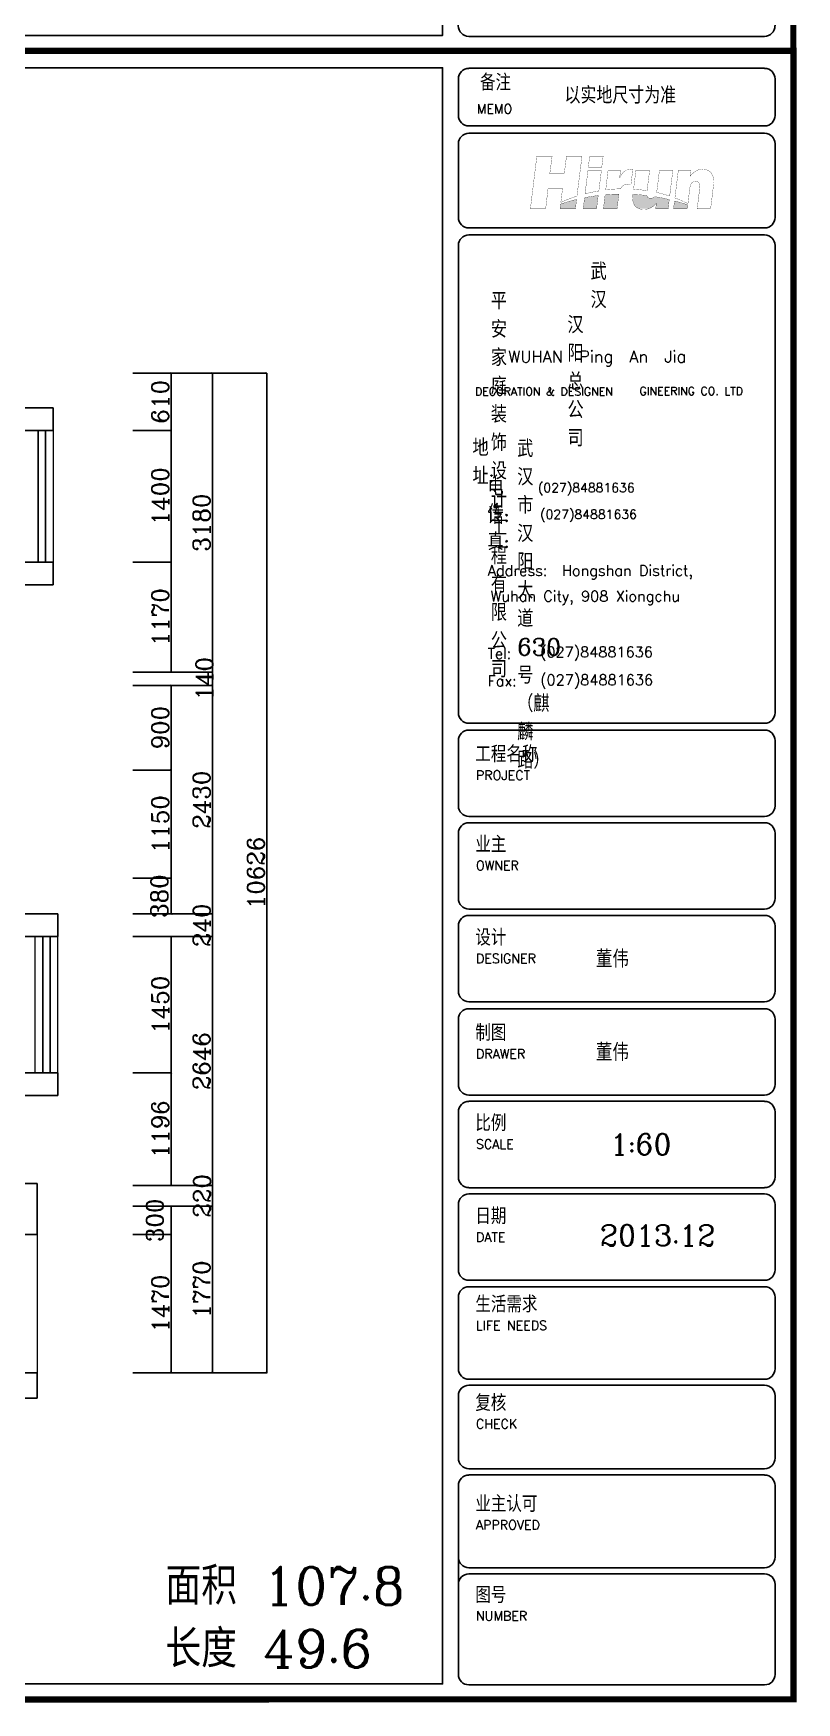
# Model space of a CAD drawing. Header units: millimetres. Extents: x 450898 to 739469, y -912654 to -458543.
# Drawn here: x 467003 to 475111, y -912654 to -894911 of the extents above; entities that cross this region are included whole.
import ezdxf

# ---------------------------------------------------------------- set-up
doc = ezdxf.new("R2010")
doc.units = ezdxf.units.MM
doc.header["$MEASUREMENT"] = 0
doc.header["$PDMODE"] = 3
doc.layers.get('0').update_dxf_attribs({"linetype": 'CONTINUOUS'})
doc.layers.get('DEFPOINTS').update_dxf_attribs({"linetype": 'CONTINUOUS'})
for name, color, linetype in [('TOP', 7, 'CONTINUOUS'), ('txt', 7, 'CONTINUOUS'), ('墙线', 5, 'CONTINUOUS')]:
    doc.layers.add(name, color=color, linetype=linetype)
doc.layers.add('门窗', color=4, linetype='CONTINUOUS', lineweight=13)
doc.styles.add('HZXY', font='complex.shx', dxfattribs={"bigfont": 'HZXY.shx'})
doc.styles.add('ROMAND', font='romand')
doc.styles.get("Standard").update_dxf_attribs({"font": 'complex.shx', "bigfont": 'hzxy.shx'})
doc.dimstyles.new('LMDIM40', dxfattribs={"dimtxt": 80, "dimasz": 20, "dimexe": 0, "dimexo": 0, "dimgap": 25, "dimtad": 1, "dimdec": 0, "dimzin": 0, "dimdsep": 46, "dimtxsty": 'Standard', "dimblk1": 'DOT', "dimblk2": 'DOT', "dimsah": 1, "dimcen": 0, "dimclrd": 2, "dimclre": 2, "dimclrt": 2, "dimadec": 0, "dimazin": 0, "dimtfac": 1, "dimtdec": 0, "dimtmove": 2, "dimatfit": 3, "dimldrblk": 'DOT', "dimfxl": 0, "dimtolj": 1, "dimtzin": 0, "dimarcsym": 0})

# ---------------------------------------------------------------- blocks, each defined once
blk = doc.blocks.new('TRYR')
h = blk.add_hatch(color=8)
h.paths.add_polyline_path([(526379, -849484, 0.008373), (526306, -849460, 0.012524), (526225, -849437), (526214, -849528), (526373, -849528)])
h.paths.add_polyline_path([(526164, -849422, 0.000978), (526083, -849403, 0.008202), (525993, -849387, -0.08076), (525981, -849398, -0.07009), (525967, -849404, -0.065952), (525942, -849406, -0.171138), (525918, -849398, -0.17102), (525905, -849375, 0.00912), (525824, -849366, 0.006727), (525742, -849361, 0.003583), (525741, -849379, 0.027491), (525740, -849417, 0.125398), (525762, -849489, 0.160866), (525816, -849529), (525921, -849529, 0.083032), (525970, -849505, 0.044846), (525997, -849483, 0.0269), (526015, -849462), (526007, -849529), (526151, -849529)])
h.paths.add_polyline_path([(525580, -849358, 0.005645), (525503, -849360, 0.006522), (525420, -849365), (525400, -849529), (525558, -849529)])
h.paths.add_polyline_path([(525340, -849374, 0.008787), (525260, -849386, 0.015086), (525181, -849400), (525166, -849528), (525321, -849528)])
h.paths.add_polyline_path([(525089, -849420, 0.011698), (524998, -849444, 0.006831), (524903, -849475), (524896, -849529), (525076, -849529)])
at = {"color": 4}
for p, q in [((527270, -847898), (523839, -847898)), ((523717, -848021), (523717, -848445)), ((527393, -848021), (527393, -848445)), ((527270, -848567), (523839, -848567)), ((527270, -848652), (523839, -848652)), ((523717, -848774), (523717, -849629)), ((527393, -848774), (527393, -849629)), ((527270, -849751), (523839, -849751)), ((527270, -849832), (523839, -849832)), ((523717, -855382), (523717, -849954)), ((527393, -849954), (527393, -855379)), ((527270, -855501), (523839, -855501)), ((523839, -855580), (527270, -855580)), ((523717, -856460), (523717, -855702)), ((527393, -855702), (527393, -856460)), ((523839, -856582), (527270, -856582)), ((523717, -857535), (523717, -856778)), ((523839, -856655), (527270, -856655)), ((527393, -856778), (527393, -857535)), ((523839, -857658), (527270, -857658)), ((523839, -857731), (527270, -857731)), ((523717, -858611), (523717, -857853)), ((527393, -857853), (527393, -858611)), ((523839, -858733), (527270, -858733)), ((523717, -859694), (523717, -858936)), ((523839, -858814), (527270, -858814)), ((527393, -858936), (527393, -859694)), ((523839, -859816), (527270, -859816)), ((523839, -859889), (527270, -859889)), ((523717, -860769), (523717, -860012)), ((527393, -860012), (527393, -860769)), ((523839, -860892), (527270, -860892)), ((523717, -861087), (523717, -861845)), ((523839, -860965), (527270, -860965)), ((527393, -861087), (527393, -861845)), ((523839, -861967), (527270, -861967)), ((523839, -862041), (527270, -862041)), ((523717, -862163), (523717, -862994)), ((527393, -862163), (527393, -862994)), ((523839, -863116), (527270, -863116)), ((523839, -863185), (527270, -863185)), ((523717, -863307), (523717, -864032)), ((527393, -863307), (527393, -864032)), ((523839, -864154), (527270, -864154)), ((523717, -864350), (523717, -865181)), ((523839, -864227), (527270, -864227)), ((527393, -864350), (527393, -865181)), ((523717, -865565), (523717, -864710)), ((523839, -865303), (527270, -865303)), ((523717, -865497), (523717, -866541)), ((523839, -865375), (527270, -865375)), ((527393, -865497), (527393, -866541)), ((523839, -866663), (527270, -866663))]:
    blk.add_line(p, q, dxfattribs=at)
at = {"const_width": 73}
blk.add_lwpolyline([(501239, -866833), (527605, -866831), (527605, -847696), (501239, -847697)], close=True, dxfattribs=at)
at = {"color": 4}
blk.add_lwpolyline([(501422, -847892), (501422, -866653), (523535, -866652), (523535, -847891)], close=True, dxfattribs=at)
at = {"const_width": 2.96}
for points in [[(524628, -848917), (524553, -849529), (524730, -849529), (524758, -849293), (524926, -849293), (524906, -849454, -0.021361), (525009, -849411, -0.011006), (525093, -849382), (525152, -848917), (524972, -848917), (524946, -849122), (524778, -849122), (524805, -848918), (524628, -848918)], [(525221, -849083), (525187, -849355, -0.010557), (525264, -849337, -0.012892), (525347, -849322), (525377, -849083), (525221, -849083)], [(525454, -849083), (525427, -849308, -0.011867), (525506, -849301, -0.012997), (525598, -849297, -0.143936), (525634, -849256, -0.143683), (525687, -849243, -0.153668), (525704, -849249), (525719, -849249), (525741, -849073), (525732, -849073, -0.015573), (525728, -849071, 0.08379), (525722, -849070, 0.078886), (525685, -849074, 0.132596), (525630, -849107, 0.089043), (525588, -849172), (525599, -849083), (525454, -849083)], [(525777, -849083), (525750, -849301, -0.015908), (525827, -849308, -0.015358), (525907, -849319), (525936, -849083), (525777, -849083)], [(526050, -849083), (526035, -849211, 0.003215), (526026, -849281, -0.035874), (526016, -849338, -0.014819), (526098, -849359, -0.011975), (526169, -849381), (526206, -849083), (526050, -849083)], [(526230, -849403), (526269, -849083), (526414, -849083), (526405, -849152, -0.054355), (526445, -849110, -0.092924), (526499, -849078, -0.133066), (526580, -849073, -0.145597), (526640, -849102, -0.13647), (526672, -849156, -0.083603), (526679, -849243), (526644, -849529), (526488, -849529), (526516, -849304, 0.0455), (526518, -849266, 0.104986), (526510, -849233, 0.190303), (526487, -849213, 0.109725), (526464, -849209, 0.112267), (526436, -849219, 0.08735), (526418, -849239, 0.032594), (526409, -849261, 0.036354), (526402, -849290), (526381, -849469, 0.013342), (526300, -849431, 0.025843), (526230, -849403, 0.760251)], [(524903, -849475), (524896, -849529), (525076, -849529), (525089, -849420, 0.011698), (524998, -849444, 0.006831), (524903, -849475, -0.764062)], [(525181, -849400), (525166, -849528), (525321, -849528), (525340, -849374, 0.008787), (525260, -849386, 0.015086), (525181, -849400, -1.073063)], [(525420, -849365), (525400, -849529), (525558, -849529), (525580, -849358, 0.005645), (525503, -849360, 0.006522), (525420, -849365, -0.577686)], [(526164, -849422), (526151, -849529), (526007, -849529), (526015, -849462, -0.0269), (525997, -849483, -0.044846), (525970, -849505, -0.098409), (525911, -849531, -0.092639), (525839, -849533, -0.217932), (525762, -849489, -0.125398), (525740, -849417, -0.027491), (525741, -849379, -0.003583), (525742, -849361, -0.006727), (525824, -849366, -0.00912), (525905, -849375, 0.17102), (525918, -849398, 0.171138), (525942, -849406, 0.065952), (525967, -849404, 0.07009), (525981, -849398, 0.08076), (525993, -849387, -0.008202), (526083, -849403, -0.000978), (526164, -849422, 1.199229)], [(526225, -849437), (526214, -849528), (526373, -849528), (526379, -849484, 0.008373), (526306, -849460, 0.012524), (526225, -849437, -1.421416)]]:
    blk.add_lwpolyline(points, format="xyb", dxfattribs=at)
blk.add_lwpolyline([(525241, -848918), (525225, -849045), (525381, -849045), (525397, -848918), (525241, -848918)], dxfattribs=at)
at = {"color": 4}
for centre, start, end in [((523839, -848021), 90, 180), ((527270, -848021), 0, 90), ((523839, -848445), 180, 270), ((527270, -848445), 270, 0), ((523839, -848774), 90, 180), ((527270, -848774), 0, 90), ((523839, -849629), 180, 270), ((527270, -849629), 270, 0), ((523839, -849954), 90, 180), ((527270, -849954), 0, 90), ((523839, -855379), 180, 270), ((527270, -855379), 270, 0), ((523839, -855702), 90, 180), ((527270, -855702), 0, 90), ((523839, -856460), 180, 270), ((527270, -856460), 270, 0), ((523839, -856778), 90, 180), ((527270, -856778), 0, 90), ((523839, -857535), 180, 270), ((527270, -857535), 270, 0), ((523839, -857853), 90, 180), ((527270, -857853), 0, 90), ((523839, -858611), 180, 270), ((527270, -858611), 270, 0), ((523839, -858936), 90, 180), ((527270, -858936), 0, 90), ((523839, -859694), 180, 270), ((527270, -859694), 270, 0), ((523839, -860012), 90, 180), ((527270, -860012), 0, 90), ((523839, -860769), 180, 270), ((527270, -860769), 270, 0), ((523839, -861087), 90, 180), ((527270, -861087), 0, 90), ((523839, -861845), 180, 270), ((527270, -861845), 270, 0), ((523839, -862163), 90, 180), ((527270, -862163), 0, 90), ((523839, -862994), 180, 270), ((527270, -862994), 270, 0), ((523839, -863307), 90, 180), ((527270, -863307), 0, 90), ((523839, -864032), 180, 270), ((527270, -864032), 270, 0), ((523839, -864350), 90, 180), ((527270, -864350), 0, 90), ((523839, -865181), 180, 270), ((527270, -865181), 270, 0), ((523839, -865497), 90, 180), ((527270, -865497), 0, 90), ((523839, -866541), 180, 270), ((527270, -866541), 270, 0)]:
    blk.add_arc(centre, 122, start, end, dxfattribs=at)
for s, height, style, p in [('备注', 189.5, 'HZXY', (523968, -848156)), ('以实地尺寸为准', 194.8, 'HZXY', (524949, -848308)), ('MEMO', 107.6, 'ROMAND', (523932, -848422)), ('WUHAN  Ping  An  Jia', 137.28, 'HZXY', (524295, -851313, -2113)), ('DECORATION & DESIGNEN', 93.32, 'HZXY', (523910, -851696, -2113)), ('GINEERING CO. LTD', 93.32, 'HZXY', (525819, -851691, -2113)), ('(027)84881636', 105.64, 'HZXY', (524640, -852820, -1811)), (' (027)84881636', 105.64, 'HZXY', (524593, -853128, -1811)), ('Address:  Hongshan District, ', 123.25, 'HZXY', (524058, -853790, -2113)), (' Wuhan City, 908 Xiongchu  ', 123.25, 'HZXY', (524005, -854087)), (' (027)84881636', 123.25, 'HZXY', (524580, -854735, -1449)), (' (027)84881636', 123.25, 'HZXY', (524582, -855059, -1811)), ('工程名称', 189.5, 'HZXY', (523914, -855954)), ('PROJECT', 107.6, 'ROMAND', (523921, -856158)), ('业主', 189.5, 'HZXY', (523914, -857002)), ('OWNER', 107.6, 'ROMAND', (523921, -857206)), ('设计', 189.5, 'HZXY', (523914, -858082)), ('DESIGNER', 107.6, 'ROMAND', (523921, -858285)), ('制图', 189.5, 'HZXY', (523914, -859188)), ('DRAWER', 107.6, 'ROMAND', (523921, -859392)), ('比例', 189.5, 'HZXY', (523914, -860236)), ('1:60', 244.1, 'HZXY', (525478, -860510)), ('SCALE', 107.6, 'ROMAND', (523921, -860440)), ('日期', 189.5, 'HZXY', (523914, -861316)), ('DATE', 107.6, 'ROMAND', (523921, -861519)), ('2013.12', 244.1, 'HZXY', (525360, -861567)), ('复核', 189.5, 'HZXY', (523914, -863485)), ('CHECK', 107.6, 'ROMAND', (523921, -863688)), ('业主认可', 189.5, 'HZXY', (523914, -864657)), ('APPROVED', 107.6, 'ROMAND', (523921, -864860)), ('图号', 189.5, 'HZXY', (523914, -865714)), ('NUMBER', 107.6, 'ROMAND', (523921, -865917))]:
    blk.add_text(s, height=height, dxfattribs=dict(style=style)).set_placement(p)
for p in [(525313, -858337), (525313, -859420)]:
    blk.add_text('董伟', height=201.4).set_placement(p)
at = {"color": 2}
for s, height, style, p in [('生活需求', 189.5, 'HZXY', (523914, -862340)), ('LIFE NEEDS', 107.6, 'ROMAND', (523921, -862544))]:
    blk.add_text(s, height=height, dxfattribs=dict(at, style=style)).set_placement(p)
at = {"attachment_point": 1, "style": 'HZXY'}
for s, insert, char_height, width in [('武汉', (525251, -850157, -2113), 197.2, 1.04), ('平安家庭装饰设计工程有限公司', (524094, -850500, -2113), 197.2, 1.23), ('汉阳总公司', (524983, -850777, -2113), 197.2, 0.915), ('地址:', (523881, -852202, -2113), 197.2, 1.23), ('武汉市汉阳大道630号（麒麟路）', (524400, -852214, -2113), 197.2, 1.04), ('电话:', (524056, -852662, -2113), 197.2, 1.23), ('传真:', (524056, -852965, -2113), 197.2, 1.23), ('Tel:', (524056, -854630, -2113), 123.3, 1.23), ('Fax:', (524056, -854948, -2113), 123.3, 1.23)]:
    blk.add_mtext(s, dxfattribs=dict(at, insert=insert, char_height=char_height, width=width))
blk = doc.blocks.new('_ArchTick')
at = {"color": 0, "linetype": 'ByBlock', "const_width": 0.15}
blk.add_lwpolyline([(-0.5, -0.5), (0.5, 0.5)], dxfattribs=at)
blk = doc.blocks.new('*D614')
at = {"layer": 'DEFPOINTS', "color": 0}
for p in [(468058, -907677), (468466, -907677), (468058, -909147)]:
    blk.add_point(p, dxfattribs=at)
at = {"layer": '门窗', "color": 2, "lineweight": -2}
for p, q in [((468058, -907677), (468466, -907677)), ((468466, -909147), (468466, -907677)), ((468058, -909147), (468466, -909147))]:
    blk.add_line(p, q, dxfattribs=at)
at = {"layer": '门窗', "color": 2, "lineweight": -2, "xscale": 20, "yscale": 20, "zscale": 20}
for p, rotation in [((468466, -907677), 90), ((468466, -909147), 270)]:
    blk.add_blockref('_ArchTick', p, dxfattribs=dict(at, rotation=rotation))
at = {"layer": '门窗', "color": 2, "insert": (468351, -908412), "char_height": 180, "attachment_point": 5, "rotation": 90}
blk.add_mtext('\\A1;1470', dxfattribs=at)
blk = doc.blocks.new('_DOT')
at = {"color": 0, "linetype": 'ByBlock'}
blk.add_line((-0.5, 0), (-1, 0), dxfattribs=at)
at = {"color": 0, "linetype": 'ByBlock', "const_width": 0.5}
blk.add_lwpolyline([(-0.25, 0, 1), (0.25, 0, 1)], format="xyb", close=True, dxfattribs=at)
blk = doc.blocks.new('DOT')
at = {"color": 0, "linetype": 'ByBlock'}
blk.add_line((-0.35, 0), (-1, 0), dxfattribs=at)
at = {"color": 0, "linetype": 'ByBlock', "const_width": 0.35}
blk.add_lwpolyline([(-0.175, 0, 1), (0.175, 0, 1)], format="xyb", close=True, dxfattribs=at)
blk = doc.blocks.new('*D615')
at = {"layer": 'DEFPOINTS', "color": 0}
for p in [(468058, -907377), (468466, -907377), (468058, -907677)]:
    blk.add_point(p, dxfattribs=at)
at = {"layer": '门窗', "color": 2, "lineweight": -2}
for p, q in [((468058, -907377), (468466, -907377)), ((468466, -907677), (468466, -907377)), ((468058, -907677), (468466, -907677))]:
    blk.add_line(p, q, dxfattribs=at)
at = {"layer": '门窗', "color": 2, "lineweight": -2, "xscale": 20, "yscale": 20, "zscale": 20}
for p, rotation in [((468466, -907377), 90), ((468466, -907677), 270)]:
    blk.add_blockref('_ArchTick', p, dxfattribs=dict(at, rotation=rotation))
at = {"layer": '门窗', "color": 2, "insert": (468293, -907527), "char_height": 180, "attachment_point": 5, "rotation": 90}
blk.add_mtext('\\A1;300', dxfattribs=at)
blk = doc.blocks.new('*D616')
at = {"layer": 'DEFPOINTS', "color": 0}
for p in [(468058, -905961), (468466, -905961), (468058, -907157)]:
    blk.add_point(p, dxfattribs=at)
at = {"layer": '门窗', "color": 2, "lineweight": -2}
for p, q in [((468058, -905961), (468466, -905961)), ((468466, -907157), (468466, -905961)), ((468058, -907157), (468466, -907157))]:
    blk.add_line(p, q, dxfattribs=at)
at = {"layer": '门窗', "color": 2, "lineweight": -2, "xscale": 20, "yscale": 20, "zscale": 20}
for p, rotation in [((468466, -905961), 90), ((468466, -907157), 270)]:
    blk.add_blockref('_ArchTick', p, dxfattribs=dict(at, rotation=rotation))
at = {"layer": '门窗', "color": 2, "insert": (468351, -906559), "char_height": 180, "attachment_point": 5, "rotation": 90}
blk.add_mtext('\\A1;1196', dxfattribs=at)
blk = doc.blocks.new('*D617')
at = {"layer": 'DEFPOINTS', "color": 0}
for p in [(468058, -904511), (468466, -904511), (468058, -905961)]:
    blk.add_point(p, dxfattribs=at)
at = {"layer": '门窗', "color": 2, "lineweight": -2}
for p, q in [((468058, -904511), (468466, -904511)), ((468466, -905961), (468466, -904511)), ((468058, -905961), (468466, -905961))]:
    blk.add_line(p, q, dxfattribs=at)
at = {"layer": '门窗', "color": 2, "lineweight": -2, "xscale": 20, "yscale": 20, "zscale": 20}
for p, rotation in [((468466, -904511), 90), ((468466, -905961), 270)]:
    blk.add_blockref('_ArchTick', p, dxfattribs=dict(at, rotation=rotation))
at = {"layer": '门窗', "color": 2, "insert": (468351, -905236), "char_height": 180, "attachment_point": 5, "rotation": 90}
blk.add_mtext('\\A1;1450', dxfattribs=at)
blk = doc.blocks.new('*D618')
at = {"layer": 'DEFPOINTS', "color": 0}
for p in [(468058, -903891), (468466, -903891), (468058, -904271)]:
    blk.add_point(p, dxfattribs=at)
at = {"layer": '门窗', "color": 2, "lineweight": -2}
for p, q in [((468058, -903891), (468466, -903891)), ((468466, -904271), (468466, -903891)), ((468058, -904271), (468466, -904271))]:
    blk.add_line(p, q, dxfattribs=at)
at = {"layer": '门窗', "color": 2, "lineweight": -2, "xscale": 20, "yscale": 20, "zscale": 20}
for p, rotation in [((468466, -903891), 90), ((468466, -904271), 270)]:
    blk.add_blockref('_ArchTick', p, dxfattribs=dict(at, rotation=rotation))
at = {"layer": '门窗', "color": 2, "insert": (468342, -904081), "char_height": 180, "attachment_point": 5, "rotation": 90}
blk.add_mtext('\\A1;380', dxfattribs=at)
blk = doc.blocks.new('*D619')
at = {"layer": 'DEFPOINTS', "color": 0}
for p in [(468058, -902741), (468466, -902741), (468058, -903891)]:
    blk.add_point(p, dxfattribs=at)
at = {"layer": '门窗', "color": 2, "lineweight": -2}
for p, q in [((468058, -902741), (468466, -902741)), ((468466, -903891), (468466, -902741)), ((468058, -903891), (468466, -903891))]:
    blk.add_line(p, q, dxfattribs=at)
at = {"layer": '门窗', "color": 2, "lineweight": -2, "xscale": 20, "yscale": 20, "zscale": 20}
for p, rotation in [((468466, -902741), 90), ((468466, -903891), 270)]:
    blk.add_blockref('_ArchTick', p, dxfattribs=dict(at, rotation=rotation))
at = {"layer": '门窗', "color": 2, "insert": (468351, -903316), "char_height": 180, "attachment_point": 5, "rotation": 90}
blk.add_mtext('\\A1;1150', dxfattribs=at)
blk = doc.blocks.new('*D620')
at = {"layer": 'DEFPOINTS', "color": 0}
for p in [(468058, -901841), (468466, -901841), (468058, -902741)]:
    blk.add_point(p, dxfattribs=at)
at = {"layer": '门窗', "color": 2, "lineweight": -2}
for p, q in [((468058, -901841), (468466, -901841)), ((468466, -902741), (468466, -901841)), ((468058, -902741), (468466, -902741))]:
    blk.add_line(p, q, dxfattribs=at)
at = {"layer": '门窗', "color": 2, "lineweight": -2, "xscale": 20, "yscale": 20, "zscale": 20}
for p, rotation in [((468466, -901841), 90), ((468466, -902741), 270)]:
    blk.add_blockref('_ArchTick', p, dxfattribs=dict(at, rotation=rotation))
at = {"layer": '门窗', "color": 2, "insert": (468351, -902291), "char_height": 180, "attachment_point": 5, "rotation": 90}
blk.add_mtext('\\A1;900', dxfattribs=at)
blk = doc.blocks.new('*D621')
at = {"layer": 'DEFPOINTS', "color": 0}
for p in [(468058, -900531), (468466, -900531), (468058, -901701)]:
    blk.add_point(p, dxfattribs=at)
at = {"layer": '门窗', "color": 2, "lineweight": -2}
for p, q in [((468058, -900531), (468466, -900531)), ((468466, -901701), (468466, -900531)), ((468058, -901701), (468466, -901701))]:
    blk.add_line(p, q, dxfattribs=at)
at = {"layer": '门窗', "color": 2, "lineweight": -2, "xscale": 20, "yscale": 20, "zscale": 20}
for p, rotation in [((468466, -900531), 90), ((468466, -901701), 270)]:
    blk.add_blockref('_ArchTick', p, dxfattribs=dict(at, rotation=rotation))
at = {"layer": '门窗', "color": 2, "insert": (468351, -901116), "char_height": 180, "attachment_point": 5, "rotation": 90}
blk.add_mtext('\\A1;1170', dxfattribs=at)
blk = doc.blocks.new('*D622')
at = {"layer": 'DEFPOINTS', "color": 0}
for p in [(468058, -899131), (468466, -899131), (468058, -900531)]:
    blk.add_point(p, dxfattribs=at)
at = {"layer": '门窗', "color": 2, "lineweight": -2}
for p, q in [((468058, -899131), (468466, -899131)), ((468466, -900531), (468466, -899131)), ((468058, -900531), (468466, -900531))]:
    blk.add_line(p, q, dxfattribs=at)
at = {"layer": '门窗', "color": 2, "lineweight": -2, "xscale": 20, "yscale": 20, "zscale": 20}
for p, rotation in [((468466, -899131), 90), ((468466, -900531), 270)]:
    blk.add_blockref('_ArchTick', p, dxfattribs=dict(at, rotation=rotation))
at = {"layer": '门窗', "color": 2, "insert": (468351, -899831), "char_height": 180, "attachment_point": 5, "rotation": 90}
blk.add_mtext('\\A1;1400', dxfattribs=at)
blk = doc.blocks.new('*D623')
at = {"layer": 'DEFPOINTS', "color": 0}
for p in [(468058, -898521), (468466, -898521), (468058, -899131)]:
    blk.add_point(p, dxfattribs=at)
at = {"layer": '门窗', "color": 2, "lineweight": -2}
for p, q in [((468058, -898521), (468466, -898521)), ((468466, -899131), (468466, -898521)), ((468058, -899131), (468466, -899131))]:
    blk.add_line(p, q, dxfattribs=at)
at = {"layer": '门窗', "color": 2, "lineweight": -2, "xscale": 20, "yscale": 20, "zscale": 20}
for p, rotation in [((468466, -898521), 90), ((468466, -899131), 270)]:
    blk.add_blockref('_ArchTick', p, dxfattribs=dict(at, rotation=rotation))
at = {"layer": '门窗', "color": 2, "insert": (468351, -898826), "char_height": 180, "attachment_point": 5, "rotation": 90}
blk.add_mtext('\\A1;610', dxfattribs=at)
blk = doc.blocks.new('*D624')
at = {"layer": 'DEFPOINTS', "color": 0}
for p in [(468058, -898521), (468058, -901701), (468905, -901701)]:
    blk.add_point(p, dxfattribs=at)
at = {"layer": '门窗', "color": 2, "lineweight": -2}
for p, q in [((468058, -898521), (468905, -898521)), ((468905, -898521), (468905, -901701)), ((468058, -901701), (468905, -901701))]:
    blk.add_line(p, q, dxfattribs=at)
at = {"layer": '门窗', "color": 2, "lineweight": -2, "xscale": 20, "yscale": 20, "zscale": 20}
for p, rotation in [((468905, -898521), 90), ((468905, -901701), 270)]:
    blk.add_blockref('_ArchTick', p, dxfattribs=dict(at, rotation=rotation))
at = {"layer": '门窗', "color": 2, "insert": (468790, -900111), "char_height": 180, "attachment_point": 5, "rotation": 90}
blk.add_mtext('\\A1;3180', dxfattribs=at)
blk = doc.blocks.new('*D625')
at = {"layer": 'DEFPOINTS', "color": 0}
for p in [(468058, -901701), (468058, -901841), (468905, -901841)]:
    blk.add_point(p, dxfattribs=at)
at = {"layer": '门窗', "color": 2, "lineweight": -2}
for p, q in [((468058, -901701), (468905, -901701)), ((468058, -901841), (468905, -901841)), ((468905, -901701), (468905, -901841))]:
    blk.add_line(p, q, dxfattribs=at)
at = {"layer": '门窗', "color": 2, "lineweight": -2, "xscale": 20, "yscale": 20, "zscale": 20}
for p, rotation in [((468905, -901701), 90), ((468905, -901841), 270)]:
    blk.add_blockref('_ArchTick', p, dxfattribs=dict(at, rotation=rotation))
at = {"layer": '门窗', "color": 2, "insert": (468820, -901771), "char_height": 180, "attachment_point": 5, "rotation": 90}
blk.add_mtext('\\A1;140', dxfattribs=at)
blk = doc.blocks.new('*D626')
at = {"layer": 'DEFPOINTS', "color": 0}
for p in [(468058, -901841), (468058, -904271), (468905, -904271)]:
    blk.add_point(p, dxfattribs=at)
at = {"layer": '门窗', "color": 2, "lineweight": -2}
for p, q in [((468058, -901841), (468905, -901841)), ((468905, -901841), (468905, -904271)), ((468058, -904271), (468905, -904271))]:
    blk.add_line(p, q, dxfattribs=at)
at = {"layer": '门窗', "color": 2, "lineweight": -2, "xscale": 20, "yscale": 20, "zscale": 20}
for p, rotation in [((468905, -901841), 90), ((468905, -904271), 270)]:
    blk.add_blockref('_ArchTick', p, dxfattribs=dict(at, rotation=rotation))
at = {"layer": '门窗', "color": 2, "insert": (468790, -903056), "char_height": 180, "attachment_point": 5, "rotation": 90}
blk.add_mtext('\\A1;2430', dxfattribs=at)
blk = doc.blocks.new('*D627')
at = {"layer": 'DEFPOINTS', "color": 0}
for p in [(468058, -904271), (468058, -904511), (468905, -904511)]:
    blk.add_point(p, dxfattribs=at)
at = {"layer": '门窗', "color": 2, "lineweight": -2}
for p, q in [((468058, -904271), (468905, -904271)), ((468905, -904271), (468905, -904511)), ((468058, -904511), (468905, -904511))]:
    blk.add_line(p, q, dxfattribs=at)
at = {"layer": '门窗', "color": 2, "lineweight": -2, "xscale": 20, "yscale": 20, "zscale": 20}
for p, rotation in [((468905, -904271), 90), ((468905, -904511), 270)]:
    blk.add_blockref('_ArchTick', p, dxfattribs=dict(at, rotation=rotation))
at = {"layer": '门窗', "color": 2, "insert": (468791, -904391), "char_height": 180, "attachment_point": 5, "rotation": 90}
blk.add_mtext('\\A1;240', dxfattribs=at)
blk = doc.blocks.new('*D628')
at = {"layer": 'DEFPOINTS', "color": 0}
for p in [(468058, -904511), (468058, -907157), (468905, -907157)]:
    blk.add_point(p, dxfattribs=at)
at = {"layer": '门窗', "color": 2, "lineweight": -2}
for p, q in [((468058, -904511), (468905, -904511)), ((468905, -904511), (468905, -907157)), ((468058, -907157), (468905, -907157))]:
    blk.add_line(p, q, dxfattribs=at)
at = {"layer": '门窗', "color": 2, "lineweight": -2, "xscale": 20, "yscale": 20, "zscale": 20}
for p, rotation in [((468905, -904511), 90), ((468905, -907157), 270)]:
    blk.add_blockref('_ArchTick', p, dxfattribs=dict(at, rotation=rotation))
at = {"layer": '门窗', "color": 2, "insert": (468790, -905834), "char_height": 180, "attachment_point": 5, "rotation": 90}
blk.add_mtext('\\A1;2646', dxfattribs=at)
blk = doc.blocks.new('*D629')
at = {"layer": 'DEFPOINTS', "color": 0}
for p in [(468058, -907157), (468058, -907377), (468905, -907377)]:
    blk.add_point(p, dxfattribs=at)
at = {"layer": '门窗', "color": 2, "lineweight": -2}
for p, q in [((468058, -907157), (468905, -907157)), ((468905, -907157), (468905, -907377)), ((468058, -907377), (468905, -907377))]:
    blk.add_line(p, q, dxfattribs=at)
at = {"layer": '门窗', "color": 2, "lineweight": -2, "xscale": 20, "yscale": 20, "zscale": 20}
for p, rotation in [((468905, -907157), 90), ((468905, -907377), 270)]:
    blk.add_blockref('_ArchTick', p, dxfattribs=dict(at, rotation=rotation))
at = {"layer": '门窗', "color": 2, "insert": (468795, -907267), "char_height": 180, "attachment_point": 5, "rotation": 90}
blk.add_mtext('\\A1;220', dxfattribs=at)
blk = doc.blocks.new('*D630')
at = {"layer": 'DEFPOINTS', "color": 0}
for p in [(468058, -907377), (468058, -909147), (468905, -909147)]:
    blk.add_point(p, dxfattribs=at)
at = {"layer": '门窗', "color": 2, "lineweight": -2}
for p, q in [((468058, -907377), (468905, -907377)), ((468905, -907377), (468905, -909147)), ((468058, -909147), (468905, -909147))]:
    blk.add_line(p, q, dxfattribs=at)
at = {"layer": '门窗', "color": 2, "lineweight": -2, "xscale": 20, "yscale": 20, "zscale": 20}
for p, rotation in [((468905, -907377), 90), ((468905, -909147), 270)]:
    blk.add_blockref('_ArchTick', p, dxfattribs=dict(at, rotation=rotation))
at = {"layer": '门窗', "color": 2, "insert": (468790, -908262), "char_height": 180, "attachment_point": 5, "rotation": 90}
blk.add_mtext('\\A1;1770', dxfattribs=at)
blk = doc.blocks.new('*D631')
at = {"layer": 'DEFPOINTS', "color": 0}
for p in [(468058, -898521), (468058, -909147), (469482, -909147)]:
    blk.add_point(p, dxfattribs=at)
at = {"layer": '门窗', "color": 2, "lineweight": -2}
for p, q in [((468058, -898521), (469482, -898521)), ((469482, -898521), (469482, -909147)), ((468058, -909147), (469482, -909147))]:
    blk.add_line(p, q, dxfattribs=at)
at = {"layer": '门窗', "color": 2, "lineweight": -2, "xscale": 20, "yscale": 20, "zscale": 20}
for p, rotation in [((469482, -898521), 90), ((469482, -909147), 270)]:
    blk.add_blockref('_ArchTick', p, dxfattribs=dict(at, rotation=rotation))
at = {"layer": '门窗', "color": 2, "insert": (469367, -903834), "char_height": 180, "attachment_point": 5, "rotation": 90}
blk.add_mtext('\\A1;10626', dxfattribs=at)

msp = doc.modelspace()

# ---------------------------------------------------------------- linework, layer by layer
at = {"layer": 'txt'}
for p, q in [((467052.1, -899130.7), (467052.1, -900530.7)), ((467132.1, -899130.7), (467132.1, -900530.7)), ((467102.1, -905960.7), (467102.1, -904510.7)), ((467182.1, -905960.7), (467182.1, -904510.7))]:
    msp.add_line(p, q, dxfattribs=at)
at = {"layer": '墙线'}
for p, q in [((466542.1, -898890.7), (467212.1, -898890.7)), ((467212.1, -899130.7), (467212.1, -898890.7)), ((466302.1, -899130.7), (467212.1, -899130.7)), ((467212.1, -900530.7), (466302.1, -900530.7)), ((467212.1, -900770.7), (467212.1, -900530.7)), ((467212.1, -900770.7), (466542.1, -900770.7)), ((467262.1, -904270.7), (466302.1, -904270.7)), ((467262.1, -904510.7), (467262.1, -904270.7)), ((467262.1, -904510.7), (466302.1, -904510.7)), ((466302.1, -905960.7), (467262.1, -905960.7)), ((467262.1, -906200.7), (467262.1, -905960.7)), ((466542.1, -906200.7), (467262.1, -906200.7)), ((466542.1, -907136.7), (467042.1, -907136.7)), ((467042.1, -907136.7), (467042.1, -907676.7)), ((466802.1, -907676.7), (467042.1, -907676.7)), ((465552.1, -909146.7), (467042.1, -909146.7)), ((467042.1, -909146.7), (467042.1, -909416.7)), ((462572.1, -909416.7), (467042.1, -909416.7))]:
    msp.add_line(p, q, dxfattribs=at)
at = {"layer": '门窗'}
for p, q in [((467212.1, -899130.7), (467212.1, -900530.7)), ((467022.1, -905960.7), (467022.1, -904510.7)), ((467262.1, -905960.7), (467262.1, -904510.7)), ((467042.1, -907676.7), (467042.1, -909146.7))]:
    msp.add_line(p, q, dxfattribs=at)

# ---------------------------------------------------------------- block references
at = {"layer": 'TOP', "xscale": 0.9156765649033163, "yscale": 0.9156765649033163, "zscale": 0.9156765649033163}
for p in [(-8039, -101359.5), (-8038, -118881.6)]:
    msp.add_blockref('TRYR', p, dxfattribs=at)

# ---------------------------------------------------------------- texts
at = {"layer": 'TOP', "insert": (468405.5, -911213.4), "char_height": 399.98, "width": 5038.146, "attachment_point": 1}
msp.add_mtext('面积 107.8\\P长度 49.6', dxfattribs=at)

# ---------------------------------------------------------------- dimensions: what is measured, and where the dimension line sits
at = {"layer": '门窗'}
for base, p1, p2, angle, picture, middle in [((468466.5, -898520.7), (468057.9, -899130.7), (468057.9, -898520.7), 270, '*D623', (468351.5, -898825.7)), ((468904.6, -901700.7), (468057.9, -898520.7), (468057.9, -901700.7), 90, '*D624', (468789.6, -900110.7)), ((469482.3, -909146.7), (468057.9, -898520.7), (468057.9, -909146.7), 90, '*D631', (469367.3, -903833.7)), ((468466.5, -899130.7), (468057.9, -900530.7), (468057.9, -899130.7), 270, '*D622', (468351.5, -899830.7)), ((468466.5, -900530.7), (468057.9, -901700.7), (468057.9, -900530.7), 270, '*D621', (468351.5, -901115.7)), ((468466.5, -901840.7), (468057.9, -902740.7), (468057.9, -901840.7), 270, '*D620', (468351.5, -902290.7)), ((468904.6, -904270.7), (468057.9, -901840.7), (468057.9, -904270.7), 90, '*D626', (468789.6, -903055.7)), ((468466.5, -902740.7), (468057.9, -903890.7), (468057.9, -902740.7), 270, '*D619', (468351.5, -903315.7)), ((468466.5, -904510.7), (468057.9, -905960.7), (468057.9, -904510.7), 270, '*D617', (468351.5, -905235.7)), ((468904.6, -907156.7), (468057.9, -904510.7), (468057.9, -907156.7), 90, '*D628', (468789.6, -905833.7)), ((468466.5, -905960.7), (468057.9, -907156.7), (468057.9, -905960.7), 270, '*D616', (468351.5, -906558.7)), ((468904.6, -909146.7), (468057.9, -907376.7), (468057.9, -909146.7), 90, '*D630', (468789.6, -908261.7)), ((468466.5, -907676.7), (468057.9, -909146.7), (468057.9, -907676.7), 270, '*D614', (468351.5, -908411.7))]:
    dim = msp.add_linear_dim(base=base, p1=p1, p2=p2, angle=angle, dimstyle='LMDIM40', override={"dimtxt": 180, "dimblk": 'ArchTick', "dimsah": 0, "dimldrblk": 'DOT'}, dxfattribs=at)
    dim.commit()
    dim.dimension.update_dxf_attribs({"geometry": picture, "text_midpoint": middle})
for base, p1, p2, angle, picture, middle in [((468904.6, -901840.7), (468057.9, -901700.7), (468057.9, -901840.7), 90, '*D625', (468819.9, -901770.7)), ((468466.5, -903890.7), (468057.9, -904270.7), (468057.9, -903890.7), 270, '*D618', (468342.5, -904080.7)), ((468904.6, -904510.7), (468057.9, -904270.7), (468057.9, -904510.7), 90, '*D627', (468791.4, -904390.7)), ((468904.6, -907376.7), (468057.9, -907156.7), (468057.9, -907376.7), 90, '*D629', (468794.9, -907266.7)), ((468466.5, -907376.7), (468057.9, -907676.7), (468057.9, -907376.7), 270, '*D615', (468292.7, -907526.7))]:
    dim = msp.add_linear_dim(base=base, p1=p1, p2=p2, angle=angle, dimstyle='LMDIM40', override={"dimtxt": 180, "dimblk": 'ArchTick', "dimsah": 0, "dimldrblk": 'DOT'}, dxfattribs=at)
    dim.commit()
    dim.dimension.update_dxf_attribs({"geometry": picture, "text_midpoint": middle, "dimtype": 160})

doc.saveas('drawing.dxf')
